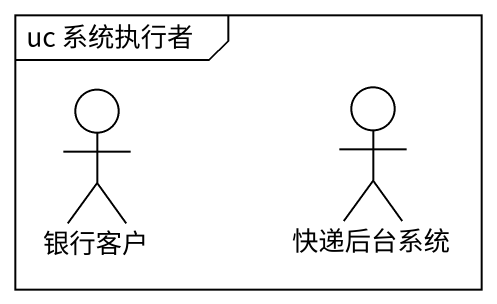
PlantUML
@startuml
mainframe uc 系统执行者
actor 银行客户
actor 快递后台系统
@enduml
